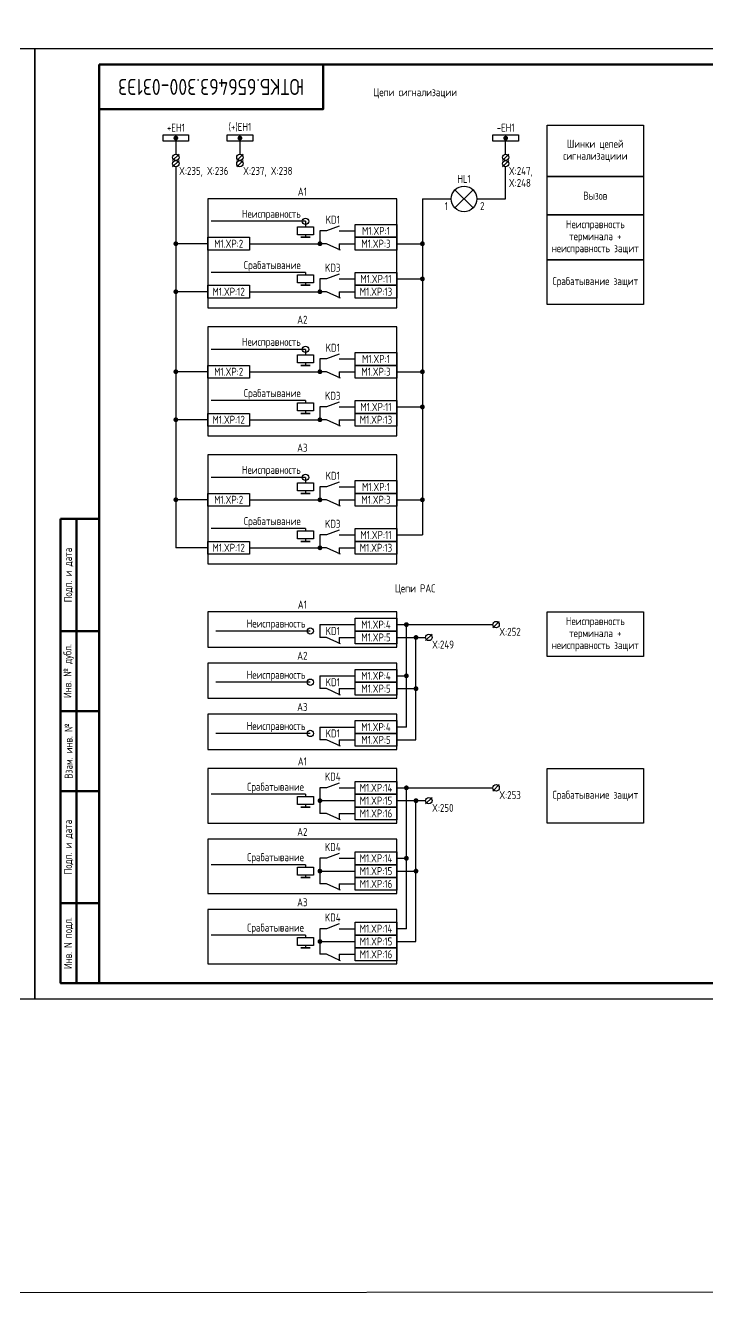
# Model space of a CAD drawing. Header units: millimetres. Extents: x -1043 to 5194, y -96 to 1568.
# Drawn here: x 3357.1 to 3570, y -96 to 304.1 of the extents above; entities that cross this region are included whole.
import ezdxf

# ---------------------------------------------------------------- set-up
doc = ezdxf.new("R2010")
doc.units = ezdxf.units.MM
doc.styles.add('Gost_type_A', font='GOST_A.TTF')

# ---------------------------------------------------------------- blocks, each defined once
blk = doc.blocks.new('Формат_А3')
blk.add_lwpolyline([(-420, 297), (0, 297), (0, 0), (-420, 0)], close=True)
at = {"lineweight": 50}
blk.add_lwpolyline([(-400, 292), (-5, 292), (-5, 5), (-400, 5)], close=True, dxfattribs=at)
blk = doc.blocks.new('Штамп угловой верхний')
at = {"lineweight": 50}
blk.add_lwpolyline([(0, 0), (70, 0), (70, -14), (0, -14)], close=True, dxfattribs=at)
blk = doc.blocks.new('POINT')
at = {"const_width": 0.75}
blk.add_lwpolyline([(-0.375, 0, 1), (0.375, 0, 1)], format="xyb", close=True, dxfattribs=at)
blk = doc.blocks.new('Шинка')
blk.add_lwpolyline([(-4, 1), (4, 1), (4, -1), (-4, -1)], close=True)
blk.add_blockref('POINT', (0, 0))
blk = doc.blocks.new('Штамп левый нижний')
at = {"lineweight": 50}
for points in [[(-12, 145), (-7, 145), (-7, 110), (-12, 110)], [(-7, 145), (0, 145), (0, 110), (-7, 110)], [(-12, 110), (-7, 110), (-7, 85), (-12, 85)], [(-7, 110), (0, 110), (0, 85), (-7, 85)], [(-12, 85), (-7, 85), (-7, 60), (-12, 60)], [(-7, 85), (0, 85), (0, 60), (-7, 60)], [(-12, 60), (-7, 60), (-7, 25), (-12, 25)], [(-7, 60), (0, 60), (0, 25), (-7, 25)], [(-12, 25), (-7, 25), (-7, 0), (-12, 0)], [(-7, 25), (0, 25), (0, 0), (-7, 0)]]:
    blk.add_lwpolyline(points, close=True, dxfattribs=at)
at = {"char_height": 2.5, "attachment_point": 5, "rotation": 90, "style": 'Gost_type_A'}
for s, insert, width in [('Подп. и дата', (-9.5, 127.5), 35), ('Инв. № дубл.', (-9.5, 97.5), 25), ('Взам. инв. №', (-9.5, 72.5), 25), ('Подп. и дата', (-9.5, 42.5), 35), ('Инв. N подл.', (-9.5, 12.5), 25)]:
    blk.add_mtext(s, dxfattribs=dict(at, insert=insert, width=width))

msp = doc.modelspace()

# ---------------------------------------------------------------- linework, layer by layer
for p, q in [((3404, 269), (3404, 264)), ((3507, 264), (3507, 269)), ((3424, 268), (3424, 264)), ((3405, 264), (3403, 262)), ((3405, 262), (3403, 260)), ((3425, 264), (3423, 262)), ((3425, 262), (3423, 260)), ((3508, 264), (3506, 262)), ((3508, 262), (3506, 260)), ((3507, 262), (3507, 262.01)), ((3507, 262), (3507, 262.01)), ((3404, 260), (3404, 141)), ((3507, 250), (3507, 260)), ((3491.17, 252.83), (3496.83, 247.17)), ((3496.83, 252.83), (3491.17, 247.17)), ((3481, 250), (3490, 250)), ((3481, 250), (3481, 145)), ((3498, 250), (3507, 250)), ((3444.5, 243), (3415, 243)), ((3444.5, 243), (3444.5, 241.25)), ((3444.5, 238.75), (3444.5, 238)), ((3414, 236), (3404, 236)), ((3455, 236), (3455, 234)), ((3473, 236), (3481, 236)), ((3444.5, 227), (3415, 227)), ((3444.5, 227), (3444.5, 226.25)), ((3473, 225), (3481, 225)), ((3414, 221), (3404, 221)), ((3444.5, 223.75), (3444.5, 223)), ((3455, 221), (3455, 219)), ((3444.5, 203), (3415, 203)), ((3444.5, 203), (3444.5, 201.25)), ((3444.5, 198.75), (3444.5, 198)), ((3414, 196), (3404, 196)), ((3455, 196), (3455, 194)), ((3473, 196), (3481, 196)), ((3444.5, 187), (3415, 187)), ((3444.5, 187), (3444.5, 186.25)), ((3473, 185), (3481, 185)), ((3414, 181), (3404, 181)), ((3444.5, 183.75), (3444.5, 183)), ((3455, 181), (3455, 179)), ((3444.5, 163), (3415, 163)), ((3444.5, 163), (3444.5, 161.25)), ((3444.5, 158.75), (3444.5, 158)), ((3414, 156), (3404, 156)), ((3455, 156), (3455, 154)), ((3473, 156), (3481, 156)), ((3444.5, 147), (3415, 147)), ((3444.5, 147), (3444.5, 146.25)), ((3473, 145), (3481, 145)), ((3414, 141), (3404, 141)), ((3444.5, 143.75), (3444.5, 143)), ((3455, 141), (3455, 139)), ((3449, 117), (3449, 113)), ((3473, 117), (3503, 117)), ((3476, 85), (3476, 117)), ((3505.01, 118), (3503.01, 116)), ((3446, 115), (3416.5, 115)), ((3455, 113), (3455, 111)), ((3473, 113), (3482, 113)), ((3479, 81), (3479, 113)), ((3484.01, 114), (3482.01, 112)), ((3449, 101), (3449, 97)), ((3473, 101), (3476, 101)), ((3446, 99), (3416.5, 99)), ((3455, 97), (3455, 95)), ((3473, 97), (3479, 97)), ((3449, 85), (3449, 81)), ((3476, 85), (3473, 85)), ((3446, 83), (3416.5, 83)), ((3455, 81), (3455, 79)), ((3473, 81), (3479, 81)), ((3473, 66), (3503, 66)), ((3476, 22), (3476, 66)), ((3505.01, 67), (3503.01, 65)), ((3444.5, 64), (3415, 64)), ((3444.5, 64), (3444.5, 63.25)), ((3444.5, 60.75), (3444.5, 60)), ((3473, 62), (3482, 62)), ((3479, 18), (3479, 62)), ((3484.01, 63), (3482.01, 61)), ((3455, 58), (3455, 56)), ((3444.5, 42), (3415, 42)), ((3444.5, 42), (3444.5, 41.25)), ((3473, 44), (3476, 44)), ((3444.5, 38.75), (3444.5, 38)), ((3473, 40), (3479, 40)), ((3455, 36), (3455, 34)), ((3476, 22), (3473, 22)), ((3444.5, 20), (3415, 20)), ((3444.5, 20), (3444.5, 19.25)), ((3444.5, 16.75), (3444.5, 16)), ((3473, 18), (3479, 18)), ((3455, 14), (3455, 12))]:
    msp.add_line(p, q)
at = {"ltscale": 4.32}
for p, q in [((3455, 241.5), (3451, 240)), ((3455.39, 234), (3451, 236)), ((3455, 226.5), (3451, 225)), ((3455.39, 219), (3451, 221)), ((3455, 201.5), (3451, 200)), ((3455.39, 194), (3451, 196)), ((3455, 186.5), (3451, 185)), ((3455.39, 179), (3451, 181)), ((3455, 161.5), (3451, 160)), ((3455.39, 154), (3451, 156)), ((3455, 146.5), (3451, 145)), ((3455.39, 139), (3451, 141)), ((3455.39, 111), (3451, 113)), ((3455.39, 95), (3451, 97)), ((3455.39, 79), (3451, 81)), ((3455, 67.5), (3451, 66)), ((3455.39, 56), (3451, 58)), ((3455, 45.5), (3451, 44)), ((3455.39, 34), (3451, 36)), ((3455, 23.5), (3451, 22)), ((3455.39, 12), (3451, 14))]:
    msp.add_line(p, q, dxfattribs=at)
at = {"ltscale": 1.08}
for p, q in [((3451, 240), (3449, 240)), ((3449, 240), (3449, 236)), ((3455, 240), (3460, 240)), ((3427, 236), (3449, 236)), ((3451, 236), (3449, 236)), ((3455, 236), (3460, 236)), ((3451, 225), (3449, 225)), ((3449, 225), (3449, 221)), ((3455, 225), (3460, 225)), ((3427, 221), (3449, 221)), ((3451, 221), (3449, 221)), ((3455, 221), (3460, 221)), ((3451, 200), (3449, 200)), ((3449, 200), (3449, 196)), ((3455, 200), (3460, 200)), ((3427, 196), (3449, 196)), ((3451, 196), (3449, 196)), ((3455, 196), (3460, 196)), ((3451, 185), (3449, 185)), ((3449, 185), (3449, 181)), ((3455, 185), (3460, 185)), ((3427, 181), (3449, 181)), ((3451, 181), (3449, 181)), ((3455, 181), (3460, 181)), ((3451, 160), (3449, 160)), ((3449, 160), (3449, 156)), ((3455, 160), (3460, 160)), ((3427, 156), (3449, 156)), ((3451, 156), (3449, 156)), ((3455, 156), (3460, 156)), ((3451, 145), (3449, 145)), ((3449, 145), (3449, 141)), ((3455, 145), (3460, 145)), ((3427, 141), (3449, 141)), ((3451, 141), (3449, 141)), ((3455, 141), (3460, 141)), ((3449, 117), (3460, 117)), ((3451, 113), (3449, 113)), ((3455, 113), (3460, 113)), ((3449, 101), (3460, 101)), ((3451, 97), (3449, 97)), ((3455, 97), (3460, 97)), ((3449, 85), (3460, 85)), ((3451, 81), (3449, 81)), ((3455, 81), (3460, 81)), ((3451, 66), (3449, 66)), ((3449, 66), (3449, 58)), ((3455, 66), (3460, 66)), ((3449, 62), (3460, 62)), ((3451, 58), (3449, 58)), ((3455, 58), (3460, 58)), ((3451, 44), (3449, 44)), ((3449, 44), (3449, 36)), ((3455, 44), (3460, 44)), ((3449, 40), (3460, 40)), ((3451, 36), (3449, 36)), ((3455, 36), (3460, 36)), ((3451, 22), (3449, 22)), ((3449, 22), (3449, 14)), ((3455, 22), (3460, 22)), ((3449, 18), (3460, 18)), ((3451, 14), (3449, 14)), ((3455, 14), (3460, 14))]:
    msp.add_line(p, q, dxfattribs=at)
for points in [[(-1042.57, 612), (5193.89, 618), (5193.89, -90), (-1042.57, -96)], [(3550, 257), (3520, 257), (3520, 273), (3550, 273)], [(3550, 245), (3520, 245), (3520, 257), (3550, 257)], [(3414, 216), (3473, 216), (3473, 250), (3414, 250)], [(3550, 231), (3520, 231), (3520, 245), (3550, 245)], [(3447, 241.25), (3447, 238.75), (3442, 238.75), (3442, 241.25)], [(3460, 242), (3473, 242), (3473, 238), (3460, 238)], [(3414, 238), (3427, 238), (3427, 234), (3414, 234)], [(3446, 238), (3443, 238)], [(3460, 238), (3473, 238), (3473, 234), (3460, 234)], [(3550, 217), (3520, 217), (3520, 231), (3550, 231)], [(3447, 226.25), (3447, 223.75), (3442, 223.75), (3442, 226.25)], [(3460, 227), (3473, 227), (3473, 223), (3460, 223)], [(3414, 223), (3427, 223), (3427, 219), (3414, 219)], [(3446, 223), (3443, 223)], [(3460, 223), (3473, 223), (3473, 219), (3460, 219)], [(3414, 176), (3473, 176), (3473, 210), (3414, 210)], [(3447, 201.25), (3447, 198.75), (3442, 198.75), (3442, 201.25)], [(3460, 202), (3473, 202), (3473, 198), (3460, 198)], [(3414, 198), (3427, 198), (3427, 194), (3414, 194)], [(3446, 198), (3443, 198)], [(3460, 198), (3473, 198), (3473, 194), (3460, 194)], [(3447, 186.25), (3447, 183.75), (3442, 183.75), (3442, 186.25)], [(3460, 187), (3473, 187), (3473, 183), (3460, 183)], [(3414, 183), (3427, 183), (3427, 179), (3414, 179)], [(3446, 183), (3443, 183)], [(3460, 183), (3473, 183), (3473, 179), (3460, 179)], [(3414, 136), (3473, 136), (3473, 170), (3414, 170)], [(3447, 161.25), (3447, 158.75), (3442, 158.75), (3442, 161.25)], [(3460, 162), (3473, 162), (3473, 158), (3460, 158)], [(3414, 158), (3427, 158), (3427, 154), (3414, 154)], [(3446, 158), (3443, 158)], [(3460, 158), (3473, 158), (3473, 154), (3460, 154)], [(3447, 146.25), (3447, 143.75), (3442, 143.75), (3442, 146.25)], [(3460, 147), (3473, 147), (3473, 143), (3460, 143)], [(3414, 143), (3427, 143), (3427, 139), (3414, 139)], [(3446, 143), (3443, 143)], [(3460, 143), (3473, 143), (3473, 139), (3460, 139)], [(3414, 110), (3473, 110), (3473, 121), (3414, 121)], [(3550, 107), (3520, 107), (3520, 121), (3550, 121)], [(3460, 119), (3473, 119), (3473, 115), (3460, 115)], [(3460, 115), (3473, 115), (3473, 111), (3460, 111)], [(3414, 94), (3473, 94), (3473, 105), (3414, 105)], [(3460, 103), (3473, 103), (3473, 99), (3460, 99)], [(3460, 99), (3473, 99), (3473, 95), (3460, 95)], [(3414, 78), (3473, 78), (3473, 89), (3414, 89)], [(3460, 87), (3473, 87), (3473, 83), (3460, 83)], [(3460, 83), (3473, 83), (3473, 79), (3460, 79)], [(3414, 55), (3473, 55), (3473, 72), (3414, 72)], [(3550, 55), (3520, 55), (3520, 72), (3550, 72)], [(3460, 68), (3473, 68), (3473, 64), (3460, 64)], [(3447, 63.25), (3447, 60.75), (3442, 60.75), (3442, 63.25)], [(3460, 64), (3473, 64), (3473, 60), (3460, 60)], [(3446, 60), (3443, 60)], [(3460, 60), (3473, 60), (3473, 56), (3460, 56)], [(3414, 33), (3473, 33), (3473, 50), (3414, 50)], [(3460, 46), (3473, 46), (3473, 42), (3460, 42)], [(3447, 41.25), (3447, 38.75), (3442, 38.75), (3442, 41.25)], [(3460, 42), (3473, 42), (3473, 38), (3460, 38)], [(3446, 38), (3443, 38)], [(3460, 38), (3473, 38), (3473, 34), (3460, 34)], [(3414, 11), (3473, 11), (3473, 28), (3414, 28)], [(3460, 24), (3473, 24), (3473, 20), (3460, 20)], [(3447, 19.25), (3447, 16.75), (3442, 16.75), (3442, 19.25)], [(3460, 20), (3473, 20), (3473, 16), (3460, 16)], [(3446, 16), (3443, 16)], [(3460, 16), (3473, 16), (3473, 12), (3460, 12)]]:
    msp.add_lwpolyline(points, close=True)
for centre, radius in [((3404, 263), 1), ((3404, 261), 1), ((3424, 263), 1), ((3424, 261), 1), ((3507, 263), 1), ((3507, 261), 1), ((3494, 250), 4), ((3444.5, 243), 1), ((3444.5, 203), 1), ((3444.5, 163), 1), ((3504.01, 117), 1), ((3446, 115), 1), ((3483.01, 113), 1), ((3446, 99), 1), ((3446, 83), 1), ((3504.01, 66), 1), ((3483.01, 62), 1)]:
    msp.add_circle(centre, radius)

# ---------------------------------------------------------------- block references
for name, p in [('Формат_А3', (3360, 0)), ('Формат_А3', (3780, 0)), ('Штамп угловой верхний', (3380, 292)), ('Шинка', (3404, 269)), ('Шинка', (3424, 269)), ('Шинка', (3507, 269)), ('POINT', (3404, 236)), ('POINT', (3449, 236)), ('POINT', (3481, 236)), ('POINT', (3481, 225)), ('POINT', (3404, 221)), ('POINT', (3449, 221)), ('POINT', (3404, 196)), ('POINT', (3449, 196)), ('POINT', (3481, 196)), ('POINT', (3481, 185)), ('POINT', (3404, 181)), ('POINT', (3449, 181)), ('POINT', (3404, 156)), ('POINT', (3449, 156)), ('POINT', (3481, 156)), ('Штамп левый нижний', (3380, 5)), ('POINT', (3449, 141)), ('POINT', (3476, 117)), ('POINT', (3479, 113)), ('POINT', (3476, 101)), ('POINT', (3479, 97)), ('POINT', (3476, 66)), ('POINT', (3449, 62)), ('POINT', (3479, 62)), ('POINT', (3476, 44)), ('POINT', (3449, 40)), ('POINT', (3479, 40)), ('POINT', (3449, 18))]:
    msp.add_blockref(name, p)

# ---------------------------------------------------------------- texts
at = {"insert": (3415, 285), "char_height": 5, "width": 70, "attachment_point": 5, "rotation": 180, "style": 'Gost_type_A'}
msp.add_mtext('ЮТКБ.656463.300-031Э3', dxfattribs=at)
at = {"char_height": 2.5, "style": 'Gost_type_A'}
for s, insert, width, attachment_point, line_spacing_factor in [('Цепи сигнализации', (3478.75, 283), 197.5, 5, 0.9), ('Шинки цепей сигнализациии', (3535, 265), 29.9999, 5, 0.9), ('X:235, X:236', (3405, 260), 16, 1, 0.9), ('X:237, X:238', (3425, 260), 16, 1, 0.9), ('X:247,\\PX:248', (3508, 260), 16, 1, 0.9), ('A1', (3443.5, 251), 59, 8, 0.9), ('Вызов', (3535, 251), 29.9999, 5, 0.9), ('Неисправность', (3443, 245), 37, 6, 0.8), ('Неисправность терминала + неисправность защит', (3535, 238), 29.9999, 5, 0.9), ('Срабатывание', (3443, 229), 37, 6, 0.8), ('Срабатывание защит', (3535, 224), 29.9999, 5, 0.9), ('A2', (3443.5, 211), 59, 8, 0.9), ('Неисправность', (3443, 205), 37, 6, 0.8), ('Срабатывание', (3443, 189), 37, 6, 0.8), ('A3', (3443.5, 171), 59, 8, 0.9), ('Неисправность', (3443, 165), 37, 6, 0.8), ('Срабатывание', (3443, 149), 37, 6, 0.8), ('Цепи РАС', (3478.75, 128), 197.5, 5, 0.9), ('A1', (3443.5, 122), 59, 8, 0.9), ('Неисправность', (3444.5, 117), 37, 6, 0.8), ('Неисправность терминала + неисправность защит', (3535, 114), 29.9999, 5, 0.9), ('X:252', (3505.01, 116), 8, 1, 0.9), ('A2', (3443.5, 106), 59, 8, 0.9), ('X:249', (3484.01, 112), 8, 1, 0.9), ('Неисправность', (3444.5, 101), 37, 6, 0.8), ('A3', (3443.5, 90), 59, 8, 0.9), ('Неисправность', (3444.5, 85), 37, 6, 0.8), ('A1', (3443.5, 73), 59, 8, 0.9), ('Срабатывание', (3444, 66), 37, 6, 0.8), ('X:253', (3505.01, 65), 8, 1, 0.9), ('Срабатывание защит', (3535, 63.5), 29.9999, 5, 0.9), ('X:250', (3484.01, 61), 8, 1, 0.9), ('A2', (3443.5, 51), 59, 8, 0.9), ('Срабатывание', (3444, 44), 37, 6, 0.8), ('A3', (3443.5, 29), 59, 8, 0.9), ('Срабатывание', (3444, 22), 37, 6, 0.8)]:
    msp.add_mtext(s, dxfattribs=dict(at, insert=insert, width=width, attachment_point=attachment_point, line_spacing_factor=line_spacing_factor))
for s, insert, width, attachment_point in [('+EH1', (3404, 271), 10, 8), ('(+)EH1', (3424, 271), 10, 8), ('-EH1', (3507, 271), 10, 8), ('HL1', (3494, 255), 14, 8), ('1', (3489, 249), 6, 3), ('2', (3499, 249), 6, 1), ('KD1', (3453, 243.5), 8, 5), ('M1.XP:1', (3466.5, 240), 13, 5), ('M1.XP:2', (3420.5, 236), 13, 5), ('M1.XP:3', (3466.5, 236), 13, 5), ('KD3', (3453, 228.5), 8, 5), ('M1.XP:11', (3466.5, 225), 13, 5), ('M1.XP:12', (3420.5, 221), 13, 5), ('M1.XP:13', (3466.5, 221), 13, 5), ('KD1', (3453, 203.5), 8, 5), ('M1.XP:1', (3466.5, 200), 13, 5), ('M1.XP:2', (3420.5, 196), 13, 5), ('M1.XP:3', (3466.5, 196), 13, 5), ('KD3', (3453, 188.5), 8, 5), ('M1.XP:11', (3466.5, 185), 13, 5), ('M1.XP:12', (3420.5, 181), 13, 5), ('M1.XP:13', (3466.5, 181), 13, 5), ('KD1', (3453, 163.5), 8, 5), ('M1.XP:1', (3466.5, 160), 13, 5), ('M1.XP:2', (3420.5, 156), 13, 5), ('M1.XP:3', (3466.5, 156), 13, 5), ('KD3', (3453, 148.5), 8, 5), ('M1.XP:11', (3466.5, 145), 13, 5), ('M1.XP:12', (3420.5, 141), 13, 5), ('M1.XP:13', (3466.5, 141), 13, 5), ('KD1', (3453, 115), 8, 5), ('M1.XP:4', (3466.5, 117), 13, 5), ('M1.XP:5', (3466.5, 113), 13, 5), ('KD1', (3453, 99), 8, 5), ('M1.XP:4', (3466.5, 101), 13, 5), ('M1.XP:5', (3466.5, 97), 13, 5), ('KD1', (3453, 83), 8, 5), ('M1.XP:4', (3466.5, 85), 13, 5), ('M1.XP:5', (3466.5, 81), 13, 5), ('KD4', (3453, 69.5), 8, 5), ('M1.XP:14', (3466.5, 66), 13, 5), ('M1.XP:15', (3466.5, 62), 13, 5), ('M1.XP:16', (3466.5, 58), 13, 5), ('KD4', (3453, 47.5), 8, 5), ('M1.XP:14', (3466.5, 44), 13, 5), ('M1.XP:15', (3466.5, 40), 13, 5), ('M1.XP:16', (3466.5, 36), 13, 5), ('KD4', (3453, 25.5), 8, 5), ('M1.XP:14', (3466.5, 22), 13, 5), ('M1.XP:15', (3466.5, 18), 13, 5), ('M1.XP:16', (3466.5, 14), 13, 5)]:
    msp.add_mtext(s, dxfattribs=dict(at, insert=insert, width=width, attachment_point=attachment_point))

doc.saveas('drawing.dxf')
